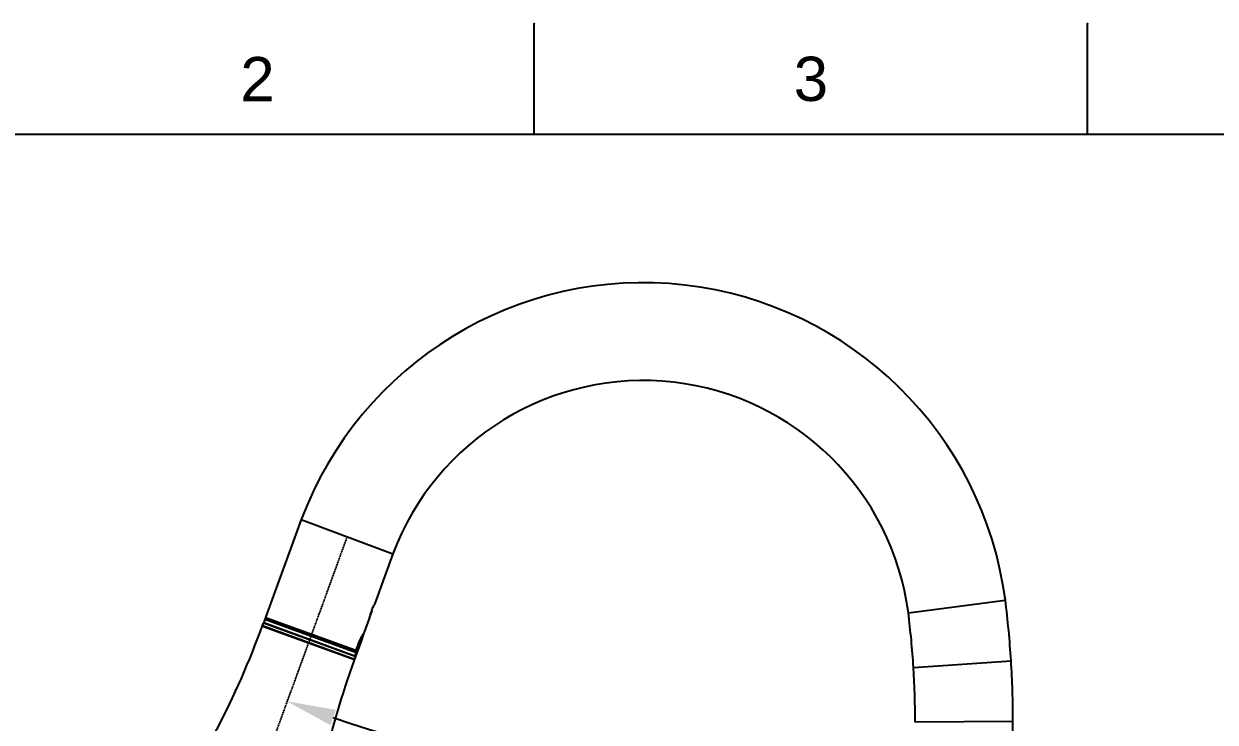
# Model space of a CAD drawing. Header units: millimetres. Extents: x 19562 to 20987, y -3943 to -2935.
# Drawn here: x 19778.4 to 20143.7, y -3148.8 to -2934.6 of the extents above; entities that cross this region are included whole.
import ezdxf

# ---------------------------------------------------------------- set-up
doc = ezdxf.new("R2010")
doc.units = ezdxf.units.MM
doc.header["$LTSCALE"] = 0.1
doc.linetypes.add('CENTER', pattern=[0.6, 0.375, -0.075, 0.075, -0.075])
doc.styles.get("Standard").update_dxf_attribs({"font": 'arial.ttf'})
doc.dimstyles.new('A4', dxfattribs={"dimtxt": 4, "dimasz": 3.5, "dimexe": 0.7, "dimexo": 0.625, "dimgap": 0.5, "dimtad": 1, "dimdec": 1, "dimdsep": 46, "dimtxsty": 'Standard', "dimcen": 2.5, "dimclrd": 5, "dimclre": 5, "dimclrt": 7, "dimadec": 3, "dimazin": 2, "dimtfac": 1, "dimtdec": 1, "dimtmove": 0, "dimatfit": 3, "dimfxl": 0, "dimarcsym": 0})

# ---------------------------------------------------------------- blocks, each defined once
blk = doc.blocks.new('*D382')
at = {"color": 3, "lineweight": -2}
blk.add_arc((20066.73, -2571.96), 607.08, 251.41572, 268.58428, dxfattribs=at)
at = {"color": 3}
for points in [[(19872.43, -3149.75), (19874.08, -3145.03), (19859.1, -3142.43)], [(20051.76, -3176.36), (20051.7, -3181.36), (20066.73, -3179.04)]]:
    blk.add_solid(points, dxfattribs=at)
at = {"layer": 'Defpoints', "color": 0}
for p in [(19877.47, -3091.95), (20066.73, -3153.41), (19926.73, -3162.68), (19820, -3249.85), (20066.73, -3262.8)]:
    blk.add_point(p, dxfattribs=at)
at = {"color": 3, "insert": (19962.73, -3161.78), "char_height": 15, "attachment_point": 5, "rotation": 350}
blk.add_mtext('20°', dxfattribs=at)

msp = doc.modelspace()

# ---------------------------------------------------------------- linework, layer by layer
for p, q in [((19934.87, -2968.54), (19934.87, -2934.6)), ((20104.56, -2968.54), (20104.56, -2934.6)), ((20953.05, -2968.54), (19595.47, -2968.54))]:
    msp.add_line(p, q)
at = {"color": 7, "linetype": 'Continuous'}
for p, q in [((19863.43, -3086.68), (19852.51, -3116.67)), ((19863.43, -3086.68), (19891.51, -3097.22)), ((19891.51, -3097.22), (19885.98, -3112.41)), ((20049.58, -3115.3), (20079.32, -3111.37)), ((19884.38, -3116.83), (19885.16, -3114.67)), ((19885.16, -3114.67), (19885.11, -3114.25)), ((19885.12, -3114.72), (19885.16, -3114.67)), ((19851.53, -3119.35), (19879.72, -3129.61)), ((19851.58, -3119.21), (19851.88, -3118.41)), ((19851.58, -3119.21), (19879.78, -3129.47)), ((19879.99, -3128.64), (19851.88, -3118.41)), ((19852.27, -3117.33), (19851.93, -3118.27)), ((19851.93, -3118.27), (19879.92, -3128.46)), ((19880.04, -3127.44), (19852.27, -3117.33)), ((19852.51, -3116.67), (19880.16, -3126.74)), ((19852.63, -3116.93), (19879.9, -3126.85)), ((19884.31, -3117.02), (19882.78, -3121.2)), ((19884.33, -3116.9), (19884.31, -3117.02)), ((19882.58, -3121.76), (19881.79, -3123.93)), ((19881.78, -3123.97), (19879.78, -3129.47)), ((19881.41, -3124.41), (19879.92, -3128.46)), ((19881.19, -3125.35), (19879.99, -3128.64)), ((19880.97, -3124.9), (19880.04, -3127.44)), ((19880.85, -3124.86), (19880.16, -3126.74)), ((19881.19, -3124.98), (19880.5, -3126.86)), ((19880.97, -3124.9), (19880.85, -3124.86)), ((19881.19, -3125.35), (19881.08, -3125.31)), ((19881.4, -3124.41), (19881.19, -3124.98)), ((19881.31, -3124.05), (19881.3, -3124.06)), ((19881.4, -3124.41), (19881.41, -3124.41)), ((19881.62, -3123.39), (19881.62, -3123.4)), ((19881.69, -3123.89), (19881.79, -3123.93)), ((19881.73, -3124.06), (19881.69, -3124.14)), ((19881.77, -3123.97), (19881.73, -3124.06)), ((19879.75, -3126.82), (19879.76, -3126.8)), ((19880.41, -3127.11), (19879.92, -3128.46)), ((19879.92, -3128.46), (19879.92, -3128.46)), ((19880.5, -3126.86), (19880.41, -3127.11)), ((20051.15, -3132.02), (20081.08, -3129.96)), ((20081.66, -3148.63), (20051.68, -3148.82)), ((20081.67, -3282.62), (20081.67, -3148.63))]:
    msp.add_line(p, q, dxfattribs=at)
at = {"color": 1, "linetype": 'CENTER'}
msp.add_line((19877.47, -3091.95), (19820, -3249.85), dxfattribs=at)
at = {"color": 7, "linetype": 'Continuous'}
for points in [[(19882.58, -3121.76), (19882.6, -3121.69), (19882.61, -3121.53), (19882.59, -3121.48)], [(19881.41, -3124.41), (19881.43, -3124.34), (19881.47, -3124.25), (19881.51, -3124.17)], [(19881.51, -3124.17), (19881.54, -3124.1), (19881.57, -3124.05), (19881.59, -3124.02), (19881.59, -3124.01)], [(19881.78, -3123.97), (19881.78, -3123.96), (19881.79, -3123.94), (19881.79, -3123.93)]]:
    msp.add_lwpolyline(points, dxfattribs=at)
for centre, radius, start, end in [((19968.29, -3126.02), 112, 7.517, 159.4321), ((19968.29, -3126.02), 82, 7.517, 159.4321), ((19782.81, -3148.55), 298.84, 3.5657, 7.147), ((19899.24, -3119.82), 15.19, 164.208, 165.5313), ((19898.91, -3119.73), 14.85, 162.9214, 164.2145), ((19898.93, -3119.73), 14.87, 160.0051, 162.9206), ((19900.29, -3126.82), 19.41, 141.4047, 142.8344), ((19898.4, -3119.54), 14.3, 159.7791, 159.9997), ((19898.98, -3119.75), 14.92, 158.3046, 159.7732), ((19898.96, -3119.75), 14.91, 157.0905, 158.3158), ((19899.18, -3119.85), 15.14, 154.47, 157.0656), ((19899.52, -3120.01), 15.53, 152.4486, 154.4552), ((19898.7, -3119.57), 14.59, 150.6491, 152.513), ((19782.9, -3148.91), 268.79, 3.6025, 7.1844), ((19592.03, -3024.21), 276.39, 325.4569, 339.8965), ((19852.35, -3118.58), 0.5, 151.4161, 160), ((19852.4, -3118.44), 0.5, 160, 168.5846), ((19852.74, -3117.5), 0.5, 70, 160), ((19852.7, -3116.74), 0.2, 160, 250), ((19901.17, -3120.22), 17.17, 168.63, 168.8312), ((19899.55, -3119.9), 15.51, 168.4194, 168.6272), ((19899.57, -3119.9), 15.53, 167.5468, 168.4144), ((19899.55, -3119.9), 15.51, 166.0501, 167.5561), ((19899.18, -3119.81), 15.13, 165.5332, 166.0481), ((19895.4, -3130.27), 15.54, 150.6465, 153.4213), ((19895.99, -3130.61), 16.21, 147.3591, 150.626), ((19896.05, -3130.65), 16.29, 146.4433, 147.366), ((19896.17, -3130.73), 16.43, 145.8715, 146.4412), ((19896.96, -3131.26), 17.38, 145.6399, 145.8718), ((19899.52, -3133.02), 20.49, 145.366, 145.634), ((19894.39, -3129.79), 14.42, 157.4672, 159.9837), ((19894.72, -3129.92), 14.77, 155.3652, 157.4875), ((19894.37, -3129.76), 14.39, 155.0406, 155.3609), ((19894.07, -3129.69), 13.95, 153.1877, 156.1725), ((19894.52, -3129.83), 14.55, 154.001, 155.0373), ((19894.86, -3130), 14.93, 153.4366, 154.0032), ((19893.43, -3129.74), 13, 156.1072, 156.2632), ((19895.37, -3130.61), 15.13, 154.6817, 156.065), ((19881.51, -3123.82), 0.3, 338.1773, 340), ((20139.67, -3223.53), 276.39, 160.1035, 167.348), ((19879.45, -3127.27), 0.541, 55.664, 69.9836), ((19782.82, -3148.54), 298.84, 359.9831, 3.5644), ((19782.89, -3148.91), 268.79, 0.0199, 3.6017)]:
    msp.add_arc(centre, radius, start, end, dxfattribs=at)
for points, knots in [([(19882.58, -3121.76), (19882.58, -3121.76), (19882.57, -3121.78), (19882.56, -3121.79), (19882.53, -3121.83), (19882.51, -3121.88), (19882.46, -3121.94), (19882.4, -3122.04), (19882.29, -3122.21), (19882.15, -3122.44), (19881.91, -3122.83), (19881.74, -3123.16), (19881.62, -3123.39)], [0, 0, 0, 0, 0.004227, 0.017178, 0.038704, 0.068654, 0.10686, 0.153157, 0.269142, 0.414461, 0.586656, 1, 1, 1, 1]), ([(19882.78, -3121.2), (19882.78, -3121.2), (19882.74, -3121.26), (19882.7, -3121.32), (19882.66, -3121.37)], [0, 0, 0, 0, 0.063969, 1, 1, 1, 1]), ([(19879.9, -3126.85), (19879.95, -3126.87), (19880.06, -3126.87), (19880.14, -3126.79), (19880.16, -3126.74)], [0, 0, 0, 0, 0.500969, 1, 1, 1, 1]), ([(19881.3, -3124.06), (19881.27, -3124.13), (19881.15, -3124.41), (19881.04, -3124.69), (19880.97, -3124.9)], [0, 0, 0, 0, 0.246049, 1, 1, 1, 1]), ([(19881.53, -3124.5), (19881.5, -3124.57), (19881.38, -3124.85), (19881.27, -3125.13), (19881.19, -3125.35)], [0, 0, 0, 0, 0.224785, 1, 1, 1, 1]), ([(19881.54, -3124.09), (19881.53, -3124.12), (19881.48, -3124.22), (19881.43, -3124.33), (19881.4, -3124.41)], [0, 0, 0, 0, 0.22705, 1, 1, 1, 1]), ([(19881.69, -3123.89), (19881.68, -3123.89), (19881.65, -3123.9), (19881.62, -3123.94), (19881.58, -3124.01), (19881.55, -3124.06), (19881.54, -3124.09)], [0, 0, 0, 0, 0.094751, 0.291171, 0.597848, 1, 1, 1, 1]), ([(19881.78, -3123.97), (19881.78, -3123.97), (19881.78, -3123.97), (19881.78, -3123.97), (19881.78, -3123.97), (19881.77, -3123.97)], [0, 0, 0, 0, 0.201683, 0.266219, 1, 1, 1, 1]), ([(19879.75, -3126.82), (19879.78, -3126.84), (19879.89, -3126.93), (19879.96, -3127.04), (19880, -3127.14)], [0, 0, 0, 0, 0.266171, 1, 1, 1, 1]), ([(19880, -3128.48), (19880, -3128.46), (19880, -3128.41), (19879.99, -3128.36), (19879.97, -3128.33)], [0, 0, 0, 0, 0.242728, 1, 1, 1, 1]), ([(19879.99, -3128.64), (19879.99, -3128.63), (19880.01, -3128.57), (19880.01, -3128.52), (19880, -3128.48)], [0, 0, 0, 0, 0.244845, 1, 1, 1, 1]), ([(19880, -3127.14), (19880.01, -3127.16), (19880.04, -3127.26), (19880.05, -3127.36), (19880.04, -3127.44)], [0, 0, 0, 0, 0.267215, 1, 1, 1, 1])]:
    msp.add_open_spline(points, degree=3, knots=knots, dxfattribs=at)
msp.add_open_spline([(19881.69, -3123.89), (19881.67, -3123.94), (19881.64, -3123.98), (19881.6, -3124.02)], degree=3, dxfattribs=at)
for p in [(19934.87, -2934.6), (20104.56, -2934.6)]:
    msp.add_point(p)

# ---------------------------------------------------------------- texts
at = {"char_height": 13.58, "attachment_point": 5}
for s, insert in [('2', (19850.02, -2951.57)), ('3', (20019.71, -2951.57))]:
    msp.add_mtext_dynamic_manual_height_columns(s, width=50, gutter_width=12.5, heights=[0], dxfattribs=dict(at, insert=insert))

# ---------------------------------------------------------------- dimensions: what is measured, and where the dimension line sits
at = {"color": 0}
dim = msp.add_angular_dim_2l(base=(19926.73, -3162.68), line1=((20066.73, -3262.8), (20066.73, -3153.41)), line2=((19877.47, -3091.95), (19820, -3249.85)), dimstyle='A4', override={"dimtxt": 15, "dimasz": 15, "dimclrd": 3, "dimclre": 3, "dimclrt": 3, "dimfxl": 0.5}, dxfattribs=at)
dim.commit()
dim.dimension.update_dxf_attribs({"geometry": '*D382', "text_midpoint": (19962.73, -3161.78)})

doc.saveas('drawing.dxf')
